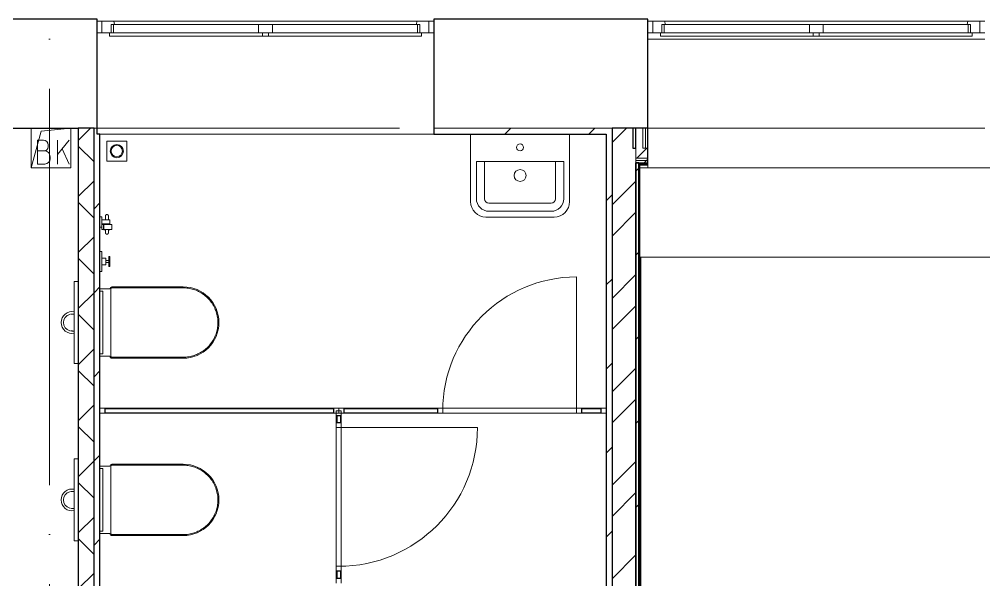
# Model space of a CAD drawing. Header units: millimetres. Extents: x -586848 to 520591, y -385801 to 675781.
# Drawn here: x 150321 to 155188, y 626594 to 629421 of the extents above; entities that cross this region are included whole.
import ezdxf

# ---------------------------------------------------------------- set-up
doc = ezdxf.new("R2010")
doc.units = ezdxf.units.MM
doc.linetypes.add('ADSK_Линия сетки', pattern=[25, 20, -2.5, 0, -2.5])
for name, color, linetype, lineweight in [('_ Окна', 7, 'Continuous', 9), ('Витраж', 7, 'Continuous', 9), ('Двери', 252, 'Continuous', 9), ('Обобщенные модели', 252, 'Continuous', 18), ('Ограждение', 252, 'Continuous', 9), ('Окна', 252, 'Continuous', 9), ('Оси', 252, 'Continuous', 9), ('Перекрытие', 252, 'Continuous', 18), ('Сантехника', 252, 'Continuous', 9), ('Стены внутренние', 7, 'Continuous', 18), ('Стены наружные', 7, 'Continuous', 18), ('Стены разрез', 7, 'Continuous', 30), ('Стены штриховка', 7, 'Continuous', 9)]:
    doc.layers.add(name, color=color, linetype=linetype, lineweight=lineweight)

# ---------------------------------------------------------------- blocks, each defined once
blk = doc.blocks.new('2 этаж')
at = {"color": 251, "lineweight": 18, "true_color": 0x636466}
for p, q in [((151183.5, -4039.3), (151183.5, -3839.3)), ((151233.7, -3854.4), (151383.5, -3839.3)), ((151383.5, -3839.3), (151383.5, -4039.3)), ((151183.5, -4039.3), (151233.7, -3854.4)), ((151245.8, -3899.7), (151215.8, -3899.7)), ((151215.8, -3899.7), (151215.8, -4019.7)), ((151269.1, -3933), (151269.1, -3923)), ((151375.8, -3899.7), (151315.8, -3971.2)), ((151315.8, -4019.7), (151315.8, -3899.7)), ((151249.1, -3953), (151215.8, -3953)), ((151279.1, -3993), (151279.1, -3983)), ((151375.8, -4019.7), (151339.8, -3942.6)), ((151383.5, -4039.3), (151183.5, -4039.3)), ((151215.8, -4019.7), (151252.5, -4019.7))]:
    blk.add_line(p, q, dxfattribs=at)
for centre, radius, start, end in [((151245.8, -3923), 23.3, 0, 90), ((151249.1, -3933), 20, 270, 0), ((151249.1, -3983), 30, 0, 90), ((151252.5, -3993), 26.7, 270, 0)]:
    blk.add_arc(centre, radius, start, end, dxfattribs=at)
at = {"layer": '_ Окна', "color": 251, "true_color": 0x636466}
for p, q in [((151541, -3299.3), (151516, -3299.3)), ((151541, -3357.3), (151541, -3299.3)), ((153216, -3299.3), (153191, -3299.3)), ((153191, -3299.3), (153191, -3357.3)), ((154321, -3299.3), (154296, -3299.3)), ((154321, -3357.3), (154321, -3299.3)), ((155996, -3299.3), (155971, -3299.3)), ((155971, -3299.3), (155971, -3357.3)), ((151516, -3357.3), (151541, -3357.3)), ((153191, -3357.3), (153216, -3357.3)), ((154296, -3357.3), (154321, -3357.3)), ((155971, -3357.3), (155996, -3357.3))]:
    blk.add_line(p, q, dxfattribs=at)
at = {"layer": '_ Окна', "color": 251, "lineweight": 18, "true_color": 0x636466}
for p, q in [((151600.5, -3299.3), (151541, -3299.3)), ((151541, -3299.3), (151541, -3357.3)), ((151605, -3316.3), (151600.5, -3299.3)), ((153131.6, -3299.3), (153127, -3316.3)), ((153191, -3299.3), (153131.6, -3299.3)), ((153191, -3357.3), (153191, -3299.3)), ((154380.5, -3299.3), (154321, -3299.3)), ((154321, -3299.3), (154321, -3357.3)), ((154385, -3316.3), (154380.5, -3299.3)), ((155911.6, -3299.3), (155907, -3316.3)), ((155971, -3299.3), (155911.6, -3299.3)), ((155971, -3357.3), (155971, -3299.3)), ((151541, -3357.3), (151579, -3357.3)), ((151587, -3357.3), (151587, -3316.3)), ((151587, -3316.3), (151599, -3316.3)), ((153133, -3316.3), (153145, -3316.3)), ((153145, -3316.3), (153145, -3357.3)), ((153153, -3357.3), (153191, -3357.3)), ((154321, -3357.3), (154359, -3357.3)), ((154367, -3357.3), (154367, -3316.3)), ((154367, -3316.3), (154379, -3316.3)), ((155913, -3316.3), (155925, -3316.3)), ((155925, -3316.3), (155925, -3357.3)), ((155933, -3357.3), (155971, -3357.3))]:
    blk.add_line(p, q, dxfattribs=at)
at = {"layer": 'Витраж', "color": 251, "lineweight": 18, "true_color": 0x636466}
for p, q in [((151556, -5251.8), (151531, -5251.8)), ((151531, -5251.8), (151531, -5276.8)), ((151556, -5276.8), (151556, -5251.8)), ((152761, -5251.8), (152736, -5251.8)), ((152736, -5251.8), (152736, -5276.8)), ((152761, -5276.8), (152761, -5251.8)), ((151531, -5276.8), (151556, -5276.8)), ((152736, -5276.8), (152761, -5276.8)), ((152748.5, -6109.3), (152723.5, -6109.3)), ((152723.5, -6109.3), (152723.5, -6134.3)), ((152748.5, -6134.3), (152748.5, -6109.3))]:
    blk.add_line(p, q, dxfattribs=at)
at = {"layer": 'Витраж', "color": 251, "true_color": 0x636466}
for p, q in [((152711, -5251.8), (151556, -5251.8)), ((153236, -5251.8), (152761, -5251.8)), ((153936, -5251.8), (153261, -5251.8)), ((154061, -5251.8), (153961, -5251.8)), ((152711, -5276.8), (151556, -5276.8)), ((152723.5, -5289.3), (152723.5, -5324.3)), ((152748.5, -5289.3), (152748.5, -5324.3)), ((153236, -5276.8), (152761, -5276.8)), ((153936, -5276.8), (153261, -5276.8)), ((154061, -5276.8), (153961, -5276.8)), ((152723.5, -5349.3), (152723.5, -6049.3)), ((152748.5, -5349.3), (152748.5, -6049.3)), ((152723.5, -6074.3), (152723.5, -6109.3)), ((152748.5, -6074.3), (152748.5, -6109.3))]:
    blk.add_line(p, q, dxfattribs=at)
at = {"layer": 'Витраж', "color": 251, "lineweight": 18, "true_color": 0x636466, "extrusion": (0, 0, -1)}
for p, q in [((152736, -5251.8), (152711, -5251.8)), ((152711, -5251.8), (152711, -5276.8)), ((152736, -5276.8), (152736, -5251.8)), ((153261, -5251.8), (153236, -5251.8)), ((153236, -5251.8), (153236, -5276.8)), ((153261, -5276.8), (153261, -5251.8)), ((153961, -5251.8), (153936, -5251.8)), ((153936, -5251.8), (153936, -5276.8)), ((153961, -5276.8), (153961, -5251.8)), ((154086, -5251.8), (154061, -5251.8)), ((154061, -5251.8), (154061, -5276.8)), ((154086, -5276.8), (154086, -5251.8)), ((152711, -5276.8), (152736, -5276.8)), ((152748.5, -5264.3), (152723.5, -5264.3)), ((152723.5, -5264.3), (152723.5, -5289.3)), ((152723.5, -5289.3), (152748.5, -5289.3)), ((152748.5, -5289.3), (152748.5, -5264.3)), ((153236, -5276.8), (153261, -5276.8)), ((153936, -5276.8), (153961, -5276.8)), ((154061, -5276.8), (154086, -5276.8)), ((152748.5, -5324.3), (152723.5, -5324.3)), ((152723.5, -5324.3), (152723.5, -5349.3)), ((152723.5, -5349.3), (152748.5, -5349.3)), ((152748.5, -5349.3), (152748.5, -5324.3)), ((152748.5, -6049.3), (152723.5, -6049.3)), ((152723.5, -6049.3), (152723.5, -6074.3)), ((152723.5, -6074.3), (152748.5, -6074.3)), ((152748.5, -6074.3), (152748.5, -6049.3))]:
    blk.add_line(p, q, dxfattribs=at)
at = {"layer": 'Двери', "color": 251, "true_color": 0x636466}
for p, q in [((153936, -5251.8), (153936, -4589.3)), ((152748.5, -5349.3), (153436, -5349.3))]:
    blk.add_line(p, q, dxfattribs=at)
for centre, radius, start, end in [((153936, -5264.3), 675, 90, 180), ((152736, -5349.3), 700, 270, 0)]:
    blk.add_arc(centre, radius, start, end, dxfattribs=at)
at = {"layer": 'Обобщенные модели', "color": 251, "true_color": 0x636466}
for p, q in [((153401, -3869.3), (153401, -4209.3)), ((153901, -4209.3), (153901, -3869.3)), ((153430.4, -4007.2), (153430.4, -4194.4)), ((153430.4, -4007.2), (153871.6, -4007.2)), ((153471.7, -4194.4), (153471.7, -4007.2)), ((153830.3, -4007.2), (153830.3, -4194.4)), ((153871.6, -4007.2), (153871.6, -4194.4)), ((153808, -4216.7), (153494, -4216.7)), ((153808, -4258), (153494, -4258)), ((153479, -4287.2), (153651.1, -4287.2)), ((153651.1, -4287.2), (153823, -4287.2))]:
    blk.add_line(p, q, dxfattribs=at)
blk.add_circle((153651, -3935.5), 17.5, dxfattribs=at)
for centre, radius, start, end in [((153651.4, -4077.4), 30, 0, 180), ((153651.4, -4077.4), 30, 180, 0), ((153479, -4209.3), 78, 180, 270), ((153494, -4194.4), 63.6, 180, 270), ((153494, -4194.4), 22.3, 180, 270), ((153808, -4194.4), 63.6, 270, 0), ((153808, -4194.4), 22.3, 270, 0), ((153823, -4209.3), 78, 270, 0)]:
    blk.add_arc(centre, radius, start, end, dxfattribs=at)
at = {"layer": 'Ограждение', "color": 251, "true_color": 0x636466}
for p, q in [((155996, -3389.3), (154296, -3389.3)), ((155996, -3839.3), (154296, -3839.3)), ((161861, -4039.3), (154256, -4039.3)), ((161861, -4039.3), (154256, -4039.3)), ((154296, -4039.3), (154296, -4024.3)), ((155996, -4039.3), (154296, -4039.3)), ((161861, -4489.3), (154256, -4489.3)), ((154261, -9574.3), (154261, -4489.3))]:
    blk.add_line(p, q, dxfattribs=at)
at = {"layer": 'Окна', "color": 251, "true_color": 0x636466}
for p, q in [((153131.6, -3299.3), (151600.5, -3299.3)), ((155911.6, -3299.3), (154380.5, -3299.3)), ((151579, -3357.3), (152351, -3357.3)), ((151579, -3374.3), (151579, -3357.3)), ((151599, -3316.3), (152331, -3316.3)), ((151599, -3357.3), (151599, -3316.3)), ((152331, -3316.3), (152401, -3316.3)), ((152331, -3316.3), (152331, -3357.3)), ((152351, -3357.3), (152381, -3357.3)), ((152351, -3357.3), (152351, -3374.3)), ((152381, -3357.3), (153153, -3357.3)), ((152381, -3374.3), (152381, -3357.3)), ((152401, -3316.3), (153133, -3316.3)), ((152401, -3357.3), (152401, -3316.3)), ((153133, -3316.3), (153133, -3357.3)), ((153153, -3357.3), (153153, -3374.3)), ((154359, -3357.3), (155131, -3357.3)), ((154359, -3374.3), (154359, -3357.3)), ((154379, -3316.3), (155111, -3316.3)), ((154379, -3357.3), (154379, -3316.3)), ((155111, -3316.3), (155181, -3316.3)), ((155111, -3316.3), (155111, -3357.3)), ((155131, -3357.3), (155161, -3357.3)), ((155131, -3357.3), (155131, -3374.3)), ((155161, -3357.3), (155933, -3357.3)), ((155161, -3374.3), (155161, -3357.3)), ((155181, -3316.3), (155913, -3316.3)), ((155181, -3357.3), (155181, -3316.3)), ((155913, -3316.3), (155913, -3357.3)), ((155933, -3357.3), (155933, -3374.3)), ((152351, -3374.3), (151579, -3374.3)), ((152381, -3374.3), (152351, -3374.3)), ((153153, -3374.3), (152381, -3374.3)), ((155131, -3374.3), (154359, -3374.3)), ((155161, -3374.3), (155131, -3374.3)), ((155933, -3374.3), (155161, -3374.3))]:
    blk.add_line(p, q, dxfattribs=at)
at = {"layer": 'Оси', "color": 251, "linetype": 'ADSK_Линия сетки', "ltscale": 100, "true_color": 0x636466}
for p, q in [((151276, -1139.3), (151276, -30995.4)), ((170543.3, -3839.3), (93565.9, -3839.3))]:
    blk.add_line(p, q, dxfattribs=at)
at = {"layer": 'Перекрытие', "color": 251, "ltscale": 100, "true_color": 0x636466}
for p, q in [((151183.5, -4039.3), (151183.5, -3839.3)), ((151383.5, -3839.3), (151383.5, -4039.3)), ((151383.5, -4039.3), (151183.5, -4039.3))]:
    blk.add_line(p, q, dxfattribs=at)
at = {"layer": 'Сантехника', "color": 251, "true_color": 0x636466}
for p, q in [((151666, -3904.3), (151566, -3904.3)), ((151566, -3904.3), (151566, -4004.3)), ((151666, -4004.3), (151666, -3904.3)), ((151566, -4004.3), (151666, -4004.3)), ((151541, -4285.3), (151531, -4285.3)), ((151541, -4285.9), (151541, -4285.3)), ((151541, -4290.3), (151541, -4285.3)), ((151541, -4290.3), (151541, -4324.7)), ((151580, -4301.3), (151541, -4301.3)), ((151541, -4321.3), (151580, -4321.3)), ((151541, -4324.7), (151548, -4324.7)), ((151541, -4349.7), (151541, -4324.7)), ((151548, -4324.7), (151551, -4324.7)), ((151548, -4324.7), (151548, -4349.7)), ((151551, -4321.3), (151551, -4324.7)), ((151581, -4321.3), (151551, -4321.3)), ((151591, -4324.7), (151551, -4324.7)), ((151551, -4325.4), (151551, -4325.7)), ((151551, -4348.7), (151551, -4325.7)), ((151551, -4348.7), (151551, -4325.7)), ((151581, -4320.3), (151581, -4302.3)), ((151581, -4325.7), (151581, -4321.3)), ((151591, -4324.8), (151591, -4324.7)), ((151591, -4325.7), (151591, -4324.7)), ((151591, -4325.7), (151591, -4348.7)), ((151531, -4337.3), (151541, -4337.3)), ((151548, -4349.7), (151541, -4349.7)), ((151551, -4349.7), (151548, -4349.7)), ((151551, -4348.7), (151551, -4349)), ((151551, -4349.7), (151551, -4351.3)), ((151551, -4349.7), (151591, -4349.7)), ((151551, -4351.3), (151558.5, -4351.3)), ((151558.5, -4351.3), (151558.5, -4348.7)), ((151573.5, -4348.7), (151573.5, -4351.3)), ((151573.5, -4351), (151573.5, -4351.9)), ((151573.5, -4351.3), (151581, -4351.3)), ((151581, -4351.3), (151581, -4348.7)), ((151591, -4349.7), (151591, -4348.7)), ((151591, -4349.7), (151591, -4349.6)), ((151541, -4461.3), (151531, -4461.3)), ((151541, -4461.8), (151541, -4461.3)), ((151541, -4476.3), (151541, -4461.3)), ((151541, -4476.3), (151541, -4546.3)), ((151561, -4493.8), (151541, -4493.8)), ((151561, -4528.8), (151561, -4493.8)), ((151576, -4506.3), (151561, -4506.3)), ((151561, -4516.3), (151576, -4516.3)), ((151581, -4486.3), (151576, -4486.3)), ((151576, -4486.3), (151576, -4491.3)), ((151576, -4486.3), (151576, -4488.8)), ((151576, -4527.3), (151576, -4491.3)), ((151581, -4488.8), (151581, -4486.3)), ((151581, -4491.3), (151581, -4486.3)), ((151581, -4491.3), (151581, -4527.3)), ((151531, -4561.3), (151541, -4561.3)), ((151541, -4528.8), (151561, -4528.8)), ((151541, -4561.3), (151541, -4546.3)), ((151541, -4561.3), (151541, -4560.7)), ((151576, -4527.3), (151576, -4536.3)), ((151576, -4535), (151576, -4536.3)), ((151576, -4536.3), (151581, -4536.3)), ((151581, -4536.3), (151581, -4527.3)), ((151581, -4536.3), (151581, -4535)), ((151581, -4649.3), (151531, -4649.3)), ((151531, -4661), (151546, -4661)), ((151546, -4661), (151546, -4977.5)), ((151586, -4649.3), (151586, -4989.3)), ((151951, -4639.3), (151591, -4639.3)), ((151951, -4644.3), (151591, -4644.3)), ((151546, -4977.5), (151531, -4977.5)), ((151531, -4989.3), (151581, -4989.3)), ((151591, -4994.3), (151951, -4994.3)), ((151591, -4999.3), (151951, -4999.3)), ((151581, -5544.3), (151531, -5544.3)), ((151586, -5544.3), (151586, -5884.3)), ((151951, -5534.3), (151591, -5534.3)), ((151951, -5539.3), (151591, -5539.3)), ((151531, -5556), (151546, -5556)), ((151546, -5556), (151546, -5872.5)), ((151546, -5872.5), (151531, -5872.5)), ((151531, -5884.3), (151581, -5884.3)), ((151591, -5889.3), (151951, -5889.3)), ((151591, -5894.3), (151951, -5894.3))]:
    blk.add_line(p, q, dxfattribs=at)
at = {"layer": 'Сантехника', "color": 251, "lineweight": 9, "true_color": 0x636466}
for p, q in [((151421, -4612.5), (151401, -4612.5)), ((151401, -4612.5), (151401, -4637.5)), ((151401, -5001), (151401, -4637.5)), ((151401, -5001), (151401, -5026)), ((151401, -5026), (151421, -5026)), ((151421, -5507.5), (151401, -5507.5)), ((151401, -5507.5), (151401, -5532.5)), ((151401, -5896), (151401, -5532.5)), ((151401, -5896), (151401, -5921)), ((151401, -5921), (151421, -5921))]:
    blk.add_line(p, q, dxfattribs=at)
at = {"layer": 'Сантехника', "color": 251, "true_color": 0x636466, "flags": 128}
for points in [[(151558.5, -4282), (151558.5, -4281.7), (151558.5, -4281.4), (151558.6, -4281.1), (151558.6, -4280.8), (151558.7, -4280.5), (151558.7, -4280.2), (151558.8, -4279.9), (151558.9, -4279.6), (151559, -4279.3), (151559.1, -4279), (151559.2, -4278.8), (151559.4, -4278.5), (151559.5, -4278.2), (151559.7, -4278), (151559.8, -4277.7), (151560, -4277.5), (151560.2, -4277.2), (151560.4, -4277), (151560.6, -4276.8), (151560.8, -4276.6), (151561, -4276.4), (151561.2, -4276.2), (151561.5, -4276), (151561.7, -4275.8), (151562, -4275.7), (151562.2, -4275.5), (151562.5, -4275.3), (151562.7, -4275.2), (151563, -4275.1), (151563.3, -4275), (151563.6, -4274.9), (151563.9, -4274.8), (151564.1, -4274.7), (151564.4, -4274.6), (151564.7, -4274.6), (151565, -4274.5), (151565.3, -4274.5), (151565.6, -4274.5), (151565.9, -4274.5), (151566.2, -4274.5), (151566.5, -4274.5), (151566.8, -4274.5), (151567.1, -4274.5), (151567.4, -4274.6), (151567.7, -4274.7), (151568, -4274.7), (151568.3, -4274.8), (151568.6, -4274.9), (151568.9, -4275), (151569.1, -4275.1), (151569.4, -4275.3), (151569.7, -4275.4), (151569.9, -4275.6), (151570.2, -4275.7), (151570.4, -4275.9), (151570.7, -4276.1), (151570.9, -4276.3), (151571.1, -4276.5), (151571.3, -4276.7), (151571.5, -4276.9), (151571.7, -4277.1), (151571.9, -4277.4), (151572.1, -4277.6), (151572.3, -4277.8), (151572.4, -4278.1), (151572.6, -4278.4), (151572.7, -4278.6), (151572.8, -4278.9), (151573, -4279.2), (151573.1, -4279.5), (151573.2, -4279.7), (151573.3, -4280), (151573.3, -4280.3), (151573.4, -4280.6), (151573.4, -4280.9), (151573.5, -4281.2), (151573.5, -4281.5), (151573.5, -4281.8), (151573.5, -4282)], [(151558.5, -4282), (151558.5, -4282), (151558.5, -4282.1), (151558.5, -4282.3), (151558.5, -4282.6), (151558.5, -4283), (151558.5, -4283.4), (151558.5, -4283.9), (151558.5, -4284.5), (151558.5, -4285.2), (151558.5, -4285.9), (151558.5, -4286.7), (151558.5, -4287.6), (151558.5, -4288.6), (151558.5, -4289.6), (151558.5, -4290.7), (151558.5, -4291.9), (151558.5, -4293.1), (151558.5, -4294.4), (151558.5, -4295.7), (151558.5, -4296.6)], [(151558.5, -4285.7), (151558.5, -4285), (151558.5, -4284.4), (151558.5, -4283.9), (151558.5, -4283.4), (151558.5, -4283), (151558.5, -4282.7), (151558.5, -4282.4), (151558.5, -4282.2), (151558.5, -4282), (151558.5, -4282), (151558.5, -4282)], [(151573.5, -4296.6), (151573.5, -4295.2), (151573.5, -4293.9), (151573.5, -4292.6), (151573.5, -4291.4), (151573.5, -4290.3), (151573.5, -4289.2), (151573.5, -4288.2), (151573.5, -4287.3), (151573.5, -4286.4), (151573.5, -4285.6), (151573.5, -4284.9), (151573.5, -4284.3), (151573.5, -4283.7), (151573.5, -4283.2), (151573.5, -4282.8), (151573.5, -4282.5), (151573.5, -4282.2), (151573.5, -4282.1), (151573.5, -4282), (151573.5, -4282)], [(151573.5, -4282), (151573.5, -4282), (151573.5, -4282.1), (151573.5, -4282.3), (151573.5, -4282.5), (151573.5, -4282.8), (151573.5, -4283.2), (151573.5, -4283.6), (151573.5, -4284.1), (151573.5, -4284.7), (151573.5, -4285.3)], [(151558.5, -4300.8), (151558.5, -4299.4), (151558.5, -4298), (151558.5, -4296.7), (151558.5, -4295.5), (151558.5, -4294.2), (151558.5, -4293.1)], [(151558.5, -4300.1), (151558.5, -4298.8), (151558.5, -4297.5), (151558.5, -4296.6)], [(151573.5, -4293.6), (151573.5, -4294.8), (151573.5, -4296), (151573.5, -4297.3), (151573.5, -4298.6), (151573.5, -4300), (151573.5, -4301.3)], [(151573.5, -4296.6), (151573.5, -4298), (151573.5, -4299.3), (151573.5, -4300.6)], [(151558.5, -4351.9), (151558.5, -4353.3), (151558.5, -4354.6), (151558.5, -4355.9), (151558.5, -4357.1), (151558.5, -4358.2), (151558.5, -4359.3), (151558.5, -4360.3), (151558.5, -4361.2), (151558.5, -4362.1), (151558.5, -4362.9), (151558.5, -4363.6), (151558.5, -4364.2), (151558.5, -4364.8), (151558.5, -4365.3), (151558.5, -4365.7), (151558.5, -4366), (151558.5, -4366.3), (151558.5, -4366.4), (151558.5, -4366.5), (151558.5, -4366.5)], [(151558.5, -4366.5), (151558.5, -4366.5), (151558.5, -4366.4), (151558.5, -4366.2), (151558.5, -4366), (151558.5, -4365.7), (151558.5, -4365.3), (151558.5, -4364.9), (151558.5, -4364.4), (151558.5, -4363.8), (151558.5, -4363.2)], [(151573.5, -4366.5), (151573.5, -4366.8), (151573.5, -4367.1), (151573.5, -4367.4), (151573.4, -4367.7), (151573.4, -4368), (151573.3, -4368.3), (151573.2, -4368.6), (151573.1, -4368.9), (151573, -4369.2), (151572.9, -4369.5), (151572.8, -4369.7), (151572.7, -4370), (151572.5, -4370.3), (151572.4, -4370.5), (151572.2, -4370.8), (151572, -4371), (151571.8, -4371.3), (151571.6, -4371.5), (151571.4, -4371.7), (151571.2, -4371.9), (151571, -4372.1), (151570.8, -4372.3), (151570.5, -4372.5), (151570.3, -4372.7), (151570.1, -4372.9), (151569.8, -4373), (151569.5, -4373.2), (151569.3, -4373.3), (151569, -4373.4), (151568.7, -4373.5), (151568.4, -4373.6), (151568.2, -4373.7), (151567.9, -4373.8), (151567.6, -4373.9), (151567.3, -4373.9), (151567, -4374), (151566.7, -4374), (151566.4, -4374), (151566.1, -4374), (151565.8, -4374), (151565.5, -4374), (151565.2, -4374), (151564.9, -4374), (151564.6, -4373.9), (151564.3, -4373.8), (151564, -4373.8), (151563.7, -4373.7), (151563.4, -4373.6), (151563.2, -4373.5), (151562.9, -4373.4), (151562.6, -4373.2), (151562.3, -4373.1), (151562.1, -4372.9), (151561.8, -4372.8), (151561.6, -4372.6), (151561.4, -4372.4), (151561.1, -4372.2), (151560.9, -4372), (151560.7, -4371.8), (151560.5, -4371.6), (151560.3, -4371.4), (151560.1, -4371.2), (151559.9, -4370.9), (151559.7, -4370.7), (151559.6, -4370.4), (151559.4, -4370.1), (151559.3, -4369.9), (151559.2, -4369.6), (151559, -4369.3), (151558.9, -4369.1), (151558.8, -4368.8), (151558.8, -4368.5), (151558.7, -4368.2), (151558.6, -4367.9), (151558.6, -4367.6), (151558.5, -4367.3), (151558.5, -4367), (151558.5, -4366.7), (151558.5, -4366.5)], [(151573.5, -4366.5), (151573.5, -4366.5), (151573.5, -4366.4), (151573.5, -4366.2), (151573.5, -4365.9), (151573.5, -4365.5), (151573.5, -4365.1), (151573.5, -4364.6), (151573.5, -4364), (151573.5, -4363.3), (151573.5, -4362.6), (151573.5, -4361.8), (151573.5, -4360.9), (151573.5, -4359.9), (151573.5, -4358.9), (151573.5, -4357.8), (151573.5, -4356.6), (151573.5, -4355.4), (151573.5, -4354.1), (151573.5, -4352.8), (151573.5, -4351.9)], [(151573.5, -4363.5), (151573.5, -4364.1), (151573.5, -4364.6), (151573.5, -4365.1), (151573.5, -4365.5), (151573.5, -4365.8), (151573.5, -4366.1), (151573.5, -4366.3), (151573.5, -4366.5), (151573.5, -4366.5), (151573.5, -4366.5)], [(151591, -4644.3), (151590.8, -4644.3), (151590.6, -4644.3), (151590.4, -4644.3), (151590.2, -4644.3), (151590, -4644.4), (151589.8, -4644.4), (151589.6, -4644.4), (151589.4, -4644.5), (151589.2, -4644.6), (151589.1, -4644.6), (151588.9, -4644.7), (151588.7, -4644.8), (151588.5, -4644.9), (151588.4, -4645), (151588.2, -4645.1), (151588, -4645.2), (151587.9, -4645.4), (151587.7, -4645.5), (151587.6, -4645.6), (151587.4, -4645.8), (151587.3, -4645.9), (151587.2, -4646.1), (151587, -4646.2), (151586.9, -4646.4), (151586.8, -4646.6), (151586.7, -4646.7), (151586.6, -4646.9), (151586.5, -4647.1), (151586.4, -4647.3), (151586.3, -4647.4), (151586.3, -4647.6), (151586.2, -4647.8), (151586.2, -4648), (151586.1, -4648.2), (151586.1, -4648.4), (151586, -4648.6), (151586, -4648.8), (151586, -4649), (151586, -4649.2), (151586, -4649.3)], [(151951, -4994.3), (151958, -4994.1), (151965, -4993.7), (151972, -4993), (151978.9, -4992), (151985.8, -4990.8), (151992.6, -4989.2), (151999.4, -4987.4), (152006.1, -4985.4), (152012.7, -4983), (152019.2, -4980.4), (152025.5, -4977.6), (152031.8, -4974.5), (152038, -4971.1), (152044, -4967.5), (152049.8, -4963.7), (152055.5, -4959.6), (152061, -4955.3), (152066.4, -4950.8), (152071.6, -4946.1), (152076.5, -4941.2), (152081.3, -4936.1), (152085.9, -4930.8), (152090.2, -4925.3), (152094.4, -4919.6), (152098.3, -4913.8), (152101.9, -4907.8), (152105.3, -4901.7), (152108.5, -4895.5), (152111.4, -4889.1), (152114.1, -4882.7), (152116.5, -4876.1), (152118.7, -4869.4), (152120.5, -4862.7), (152122.1, -4855.9), (152123.5, -4849), (152124.5, -4842.1), (152125.3, -4835.1), (152125.8, -4828.1), (152126, -4821.1), (152125.9, -4814.1), (152125.6, -4807.2), (152125, -4800.2), (152124.1, -4793.2), (152122.9, -4786.3), (152121.4, -4779.5), (152119.7, -4772.7), (152117.7, -4766), (152115.4, -4759.4), (152112.9, -4752.8), (152110.1, -4746.4), (152107.1, -4740.1), (152103.8, -4733.9), (152100.3, -4727.9), (152096.5, -4722), (152092.5, -4716.3), (152088.3, -4710.7), (152083.8, -4705.3), (152079.1, -4700.1), (152074.3, -4695), (152069.2, -4690.2), (152064, -4685.6), (152058.5, -4681.2), (152052.9, -4677), (152047.1, -4673), (152041.2, -4669.3), (152035.2, -4665.8), (152028.9, -4662.6), (152022.6, -4659.6), (152016.2, -4656.8), (152009.6, -4654.4), (152003, -4652.2), (151996.3, -4650.2), (151989.5, -4648.5), (151982.6, -4647.1), (151975.7, -4646), (151968.8, -4645.2), (151961.8, -4644.6), (151954.8, -4644.3), (151951, -4644.3)], [(151586, -4989.3), (151586, -4989.5), (151586, -4989.7), (151586, -4989.9), (151586.1, -4990), (151586.1, -4990.2), (151586.1, -4990.4), (151586.2, -4990.6), (151586.3, -4990.8), (151586.3, -4991), (151586.4, -4991.2), (151586.5, -4991.4), (151586.6, -4991.6), (151586.7, -4991.7), (151586.8, -4991.9), (151586.9, -4992.1), (151587, -4992.2), (151587.1, -4992.4), (151587.2, -4992.6), (151587.4, -4992.7), (151587.5, -4992.8), (151587.7, -4993), (151587.8, -4993.1), (151588, -4993.2), (151588.1, -4993.3), (151588.3, -4993.5), (151588.5, -4993.6), (151588.6, -4993.7), (151588.8, -4993.8), (151589, -4993.8), (151589.2, -4993.9), (151589.4, -4994), (151589.6, -4994), (151589.8, -4994.1), (151590, -4994.1), (151590.2, -4994.2), (151590.4, -4994.2), (151590.6, -4994.2), (151590.8, -4994.2), (151591, -4994.3), (151591, -4994.3)], [(151591, -5539.3), (151590.8, -5539.3), (151590.6, -5539.3), (151590.4, -5539.3), (151590.2, -5539.3), (151590, -5539.4), (151589.8, -5539.4), (151589.6, -5539.4), (151589.4, -5539.5), (151589.2, -5539.6), (151589.1, -5539.6), (151588.9, -5539.7), (151588.7, -5539.8), (151588.5, -5539.9), (151588.4, -5540), (151588.2, -5540.1), (151588, -5540.2), (151587.9, -5540.4), (151587.7, -5540.5), (151587.6, -5540.6), (151587.4, -5540.8), (151587.3, -5540.9), (151587.2, -5541.1), (151587, -5541.2), (151586.9, -5541.4), (151586.8, -5541.6), (151586.7, -5541.7), (151586.6, -5541.9), (151586.5, -5542.1), (151586.4, -5542.3), (151586.3, -5542.4), (151586.3, -5542.6), (151586.2, -5542.8), (151586.2, -5543), (151586.1, -5543.2), (151586.1, -5543.4), (151586, -5543.6), (151586, -5543.8), (151586, -5544), (151586, -5544.2), (151586, -5544.3)], [(151951, -5889.3), (151958, -5889.1), (151965, -5888.7), (151972, -5888), (151978.9, -5887), (151985.8, -5885.8), (151992.6, -5884.2), (151999.4, -5882.4), (152006.1, -5880.4), (152012.7, -5878), (152019.2, -5875.4), (152025.5, -5872.6), (152031.8, -5869.5), (152038, -5866.1), (152044, -5862.5), (152049.8, -5858.7), (152055.5, -5854.6), (152061, -5850.3), (152066.4, -5845.8), (152071.6, -5841.1), (152076.5, -5836.2), (152081.3, -5831.1), (152085.9, -5825.8), (152090.2, -5820.3), (152094.4, -5814.6), (152098.3, -5808.8), (152101.9, -5802.8), (152105.3, -5796.7), (152108.5, -5790.5), (152111.4, -5784.1), (152114.1, -5777.7), (152116.5, -5771.1), (152118.7, -5764.4), (152120.5, -5757.7), (152122.1, -5750.9), (152123.5, -5744), (152124.5, -5737.1), (152125.3, -5730.1), (152125.8, -5723.1), (152126, -5716.1), (152125.9, -5709.1), (152125.6, -5702.2), (152125, -5695.2), (152124.1, -5688.2), (152122.9, -5681.3), (152121.4, -5674.5), (152119.7, -5667.7), (152117.7, -5661), (152115.4, -5654.4), (152112.9, -5647.8), (152110.1, -5641.4), (152107.1, -5635.1), (152103.8, -5628.9), (152100.3, -5622.9), (152096.5, -5617), (152092.5, -5611.3), (152088.3, -5605.7), (152083.8, -5600.3), (152079.1, -5595.1), (152074.3, -5590), (152069.2, -5585.2), (152064, -5580.6), (152058.5, -5576.2), (152052.9, -5572), (152047.1, -5568), (152041.2, -5564.3), (152035.2, -5560.8), (152028.9, -5557.6), (152022.6, -5554.6), (152016.2, -5551.8), (152009.6, -5549.4), (152003, -5547.2), (151996.3, -5545.2), (151989.5, -5543.5), (151982.6, -5542.1), (151975.7, -5541), (151968.8, -5540.2), (151961.8, -5539.6), (151954.8, -5539.3), (151951, -5539.3)], [(151586, -5884.3), (151586, -5884.5), (151586, -5884.7), (151586, -5884.9), (151586.1, -5885), (151586.1, -5885.2), (151586.1, -5885.4), (151586.2, -5885.6), (151586.3, -5885.8), (151586.3, -5886), (151586.4, -5886.2), (151586.5, -5886.4), (151586.6, -5886.6), (151586.7, -5886.7), (151586.8, -5886.9), (151586.9, -5887.1), (151587, -5887.2), (151587.1, -5887.4), (151587.2, -5887.6), (151587.4, -5887.7), (151587.5, -5887.8), (151587.7, -5888), (151587.8, -5888.1), (151588, -5888.2), (151588.1, -5888.3), (151588.3, -5888.5), (151588.5, -5888.6), (151588.6, -5888.7), (151588.8, -5888.8), (151589, -5888.8), (151589.2, -5888.9), (151589.4, -5889), (151589.6, -5889), (151589.8, -5889.1), (151590, -5889.1), (151590.2, -5889.2), (151590.4, -5889.2), (151590.6, -5889.2), (151590.8, -5889.2), (151591, -5889.3), (151591, -5889.3)]]:
    blk.add_lwpolyline(points, dxfattribs=at)
at = {"layer": 'Сантехника', "color": 251, "lineweight": 9, "true_color": 0x636466, "flags": 128}
for points in [[(151399.9, -4776.6), (151398.8, -4776.6), (151397.7, -4776.6), (151396.7, -4776.6), (151395.8, -4776.6), (151394.9, -4776.6), (151394.1, -4776.6), (151393.3, -4776.6), (151392.6, -4776.6), (151392, -4776.6), (151391.4, -4776.6), (151391, -4776.6), (151390.6, -4776.6), (151390.2, -4776.6), (151389.9, -4776.6), (151389.7, -4776.6), (151389.6, -4776.6), (151389.6, -4776.6), (151389.6, -4776.6)], [(151389.6, -4862), (151389.6, -4862), (151389.7, -4862), (151389.9, -4862), (151390.1, -4862), (151390.5, -4862), (151390.8, -4862), (151391.3, -4862), (151391.8, -4862), (151392.4, -4862), (151393.1, -4862), (151393.8, -4862), (151394.6, -4862), (151395.5, -4862), (151396.4, -4862), (151397.4, -4862), (151398.5, -4862), (151399.6, -4862), (151400.7, -4862)], [(151399.9, -5671.6), (151398.8, -5671.6), (151397.7, -5671.6), (151396.7, -5671.6), (151395.8, -5671.6), (151394.9, -5671.6), (151394.1, -5671.6), (151393.3, -5671.6), (151392.6, -5671.6), (151392, -5671.6), (151391.4, -5671.6), (151391, -5671.6), (151390.6, -5671.6), (151390.2, -5671.6), (151389.9, -5671.6), (151389.7, -5671.6), (151389.6, -5671.6), (151389.6, -5671.6), (151389.6, -5671.6)], [(151389.6, -5757), (151389.6, -5757), (151389.7, -5757), (151389.9, -5757), (151390.1, -5757), (151390.5, -5757), (151390.8, -5757), (151391.3, -5757), (151391.8, -5757), (151392.4, -5757), (151393.1, -5757), (151393.8, -5757), (151394.6, -5757), (151395.5, -5757), (151396.4, -5757), (151397.4, -5757), (151398.5, -5757), (151399.6, -5757), (151400.7, -5757)]]:
    blk.add_lwpolyline(points, dxfattribs=at)
at = {"layer": 'Сантехника', "color": 251, "true_color": 0x636466}
for centre, radius, start, end in [((151616, -3954.3), 33.3, 0, 180), ((151616, -3954.3), 28.3, 0, 180), ((151616, -3954.3), 28.3, 36, 36.4968), ((151616, -3954.3), 33.3, 180, 0), ((151616, -3954.3), 28.3, 180, 0), ((151616, -3954.3), 28.3, 323.5032, 324), ((151580, -4302.3), 1, 0, 90), ((151580, -4320.3), 1, 270, 0), ((151591, -4649.3), 10, 90, 180), ((151591, -4649.3), 5, 150, 180), ((151591, -4649.3), 5, 150, 180), ((151591, -4649.3), 5, 150, 180), ((151591, -4649.3), 5, 90, 120), ((151591, -4649.3), 5, 90, 120), ((151591, -4649.3), 5, 105, 120), ((151951, -4819.3), 180, 270, 90), ((151951, -4819.3), 175, 89.0922, 90), ((151951, -4819.3), 175, 89.0922, 90), ((151591, -4989.3), 10, 180, 270), ((151591, -4989.3), 5, 180, 210), ((151591, -4989.3), 5, 180, 210), ((151591, -4989.3), 5, 180, 210), ((151591, -4989.3), 5, 240, 270), ((151591, -4989.3), 5, 240, 270), ((151591, -4989.3), 5, 240, 255), ((151951, -4819.3), 175, 270, 270.9078), ((151951, -4819.3), 175, 270, 270.9078), ((151591, -5544.3), 10, 90, 180), ((151591, -5544.3), 5, 150, 180), ((151591, -5544.3), 5, 150, 180), ((151591, -5544.3), 5, 150, 180), ((151591, -5544.3), 5, 90, 120), ((151591, -5544.3), 5, 90, 120), ((151591, -5544.3), 5, 105, 120), ((151951, -5714.3), 180, 270, 90), ((151951, -5714.3), 175, 89.0922, 90), ((151951, -5714.3), 175, 89.0922, 90), ((151591, -5884.3), 10, 180, 270), ((151591, -5884.3), 5, 180, 210), ((151591, -5884.3), 5, 180, 210), ((151591, -5884.3), 5, 180, 210), ((151591, -5884.3), 5, 240, 270), ((151591, -5884.3), 5, 240, 270), ((151591, -5884.3), 5, 240, 255), ((151951, -5714.3), 175, 270, 270.9078), ((151951, -5714.3), 175, 270, 270.9078)]:
    blk.add_arc(centre, radius, start, end, dxfattribs=at)
at = {"layer": 'Сантехника', "color": 251, "lineweight": 9, "true_color": 0x636466}
for centre, radius, start, end in [((151389.6, -4819.3), 55, 77.9742, 180), ((151389.6, -4819.3), 42.7, 105, 180), ((151389.6, -4819.3), 42.7, 90, 99.1301), ((151389.6, -4819.3), 42.7, 90, 92.0828), ((151389.6, -4819.3), 42.7, 85.8024, 87.7583), ((151389.6, -4819.3), 55, 180, 282.0258), ((151389.6, -4819.3), 42.7, 180, 255), ((151389.6, -4819.3), 42.7, 260.5014, 272.7572), ((151389.6, -4819.3), 42.7, 267.4662, 270), ((151389.6, -5714.3), 55, 77.9742, 180), ((151389.6, -5714.3), 42.7, 105, 180), ((151389.6, -5714.3), 42.7, 90, 99.1301), ((151389.6, -5714.3), 42.7, 90, 92.0828), ((151389.6, -5714.3), 42.7, 85.8024, 87.7583), ((151389.6, -5714.3), 55, 180, 282.0258), ((151389.6, -5714.3), 42.7, 180, 255), ((151389.6, -5714.3), 42.7, 260.5014, 272.7572), ((151389.6, -5714.3), 42.7, 267.4662, 270)]:
    blk.add_arc(centre, radius, start, end, dxfattribs=at)
at = {"layer": 'Стены внутренние', "color": 251, "lineweight": 30, "true_color": 0x636466}
for p, q in [((151516, -3289.3), (150396.4, -3289.3)), ((151516, -3839.3), (151516, -3289.3)), ((154296, -3289.3), (153216, -3289.3)), ((153216, -3289.3), (153216, -3839.3)), ((154296, -3839.3), (154296, -3289.3)), ((151021, -3839.3), (151421, -3839.3))]:
    blk.add_line(p, q, dxfattribs=at)
at = {"layer": 'Стены внутренние', "color": 251, "true_color": 0x636466}
for p, q in [((151501, -3839.3), (151516, -3839.3)), ((153216, -3839.3), (154116, -3839.3))]:
    blk.add_line(p, q, dxfattribs=at)
at = {"layer": 'Стены наружные', "color": 251, "linetype": 'Continuous', "lineweight": 9, "true_color": 0x636466}
for p, q in [((151421, -3900.8), (151482.5, -3839.3)), ((153573.8, -3869.3), (153603.8, -3839.3)), ((153998.1, -3869.3), (154028.1, -3839.3)), ((154116, -3911.7), (154188.4, -3839.3)), ((151501, -4009.2), (151421, -3929.2)), ((154240.3, -3989.3), (154290.3, -3939.3)), ((154251, -4040.6), (154256, -4035.6)), ((154267.4, -4024.3), (154272.4, -4019.3)), ((154272.4, -4019.3), (154277.4, -4014.3)), ((154277.4, -4014.3), (154289.9, -4001.8)), ((154289.9, -4001.8), (154296, -3995.6)), ((154236, -4055.6), (154251, -4040.6)), ((151421, -4183.6), (151501, -4103.6)), ((154116, -4226), (154236, -4106)), ((154251, -4111.3), (154256, -4106.3)), ((154086, -4205.6), (154116, -4175.6)), ((154251, -4182), (154256, -4177)), ((151501, -4292), (151421, -4212)), ((151501, -4245), (151531, -4215)), ((154116, -4383.1), (154236, -4263.1)), ((154251, -4252.7), (154256, -4247.7)), ((154251, -4323.5), (154256, -4318.5)), ((151421, -4466.4), (151501, -4386.4)), ((154251, -4394.2), (154256, -4389.2)), ((154236, -4479.9), (154251, -4464.9)), ((154251, -4464.9), (154256, -4459.9)), ((151501, -4574.8), (151421, -4494.8)), ((154251, -4535.6), (154256, -4530.6)), ((154086, -4629.9), (154116, -4599.9)), ((154116, -4697.5), (154236, -4577.5)), ((154251, -4606.3), (154256, -4601.3)), ((151421, -4749.3), (151501, -4669.3)), ((151501, -4669.3), (151531, -4639.3)), ((154251, -4677), (154256, -4672)), ((154116, -4854.6), (154236, -4734.6)), ((154251, -4747.7), (154256, -4742.7)), ((151501, -4857.7), (151421, -4777.7)), ((154251, -4818.4), (154256, -4813.4)), ((154236, -4904.1), (154251, -4889.1)), ((154251, -4889.1), (154256, -4884.1)), ((151421, -5032.1), (151501, -4952.1)), ((154251, -4959.8), (154256, -4954.8)), ((151501, -5140.5), (151421, -5060.5)), ((154086, -5054.1), (154116, -5024.1)), ((154116, -5168.9), (154236, -5048.9)), ((154251, -5030.6), (154256, -5025.6)), ((151501, -5093.6), (151531, -5063.6)), ((154251, -5101.3), (154256, -5096.3)), ((154116, -5326.1), (154236, -5206.1)), ((154251, -5172), (154256, -5167)), ((151421, -5315), (151501, -5235)), ((154251, -5242.7), (154256, -5237.7)), ((151501, -5423.4), (151421, -5343.4)), ((154236, -5328.4), (154251, -5313.4)), ((154251, -5313.4), (154256, -5308.4)), ((154251, -5384.1), (154256, -5379.1)), ((154086, -5478.4), (154116, -5448.4)), ((154251, -5454.8), (154256, -5449.8)), ((151501, -5517.8), (151531, -5487.8)), ((151421, -5597.8), (151501, -5517.8)), ((154116, -5640.4), (154236, -5520.4)), ((154251, -5525.5), (154256, -5520.5)), ((154251, -5596.2), (154256, -5591.2)), ((151501, -5706.2), (151421, -5626.2)), ((154116, -5797.5), (154236, -5677.5)), ((154251, -5667), (154256, -5662)), ((154236, -5752.7), (154251, -5737.7)), ((154251, -5737.7), (154256, -5732.7)), ((151421, -5880.7), (151501, -5800.7)), ((154251, -5808.4), (154256, -5803.4)), ((154086, -5902.7), (154116, -5872.7)), ((154251, -5879.1), (154256, -5874.1)), ((151501, -5989.1), (151421, -5909.1)), ((151501, -5942.1), (151531, -5912.1)), ((154251, -5949.8), (154256, -5944.8)), ((154116, -6111.8), (154236, -5991.8)), ((154251, -6020.5), (154256, -6015.5)), ((151421, -6163.5), (151501, -6083.5)), ((154251, -6091.2), (154256, -6086.2))]:
    blk.add_line(p, q, dxfattribs=at)
at = {"layer": 'Стены наружные', "color": 251, "lineweight": 30, "true_color": 0x636466}
for p, q in [((151421, -3839.3), (151421, -7894.3)), ((151501, -3839.3), (151421, -3839.3)), ((151501, -7894.3), (151501, -3839.3)), ((151516, -3869.3), (151516, -3839.3)), ((153216, -3839.3), (153216, -3869.3)), ((154116, -3839.3), (154116, -10114.3)), ((154296, -3839.3), (154116, -3839.3)), ((154221, -3839.3), (154221, -3939.3)), ((154236, -3939.3), (154236, -3839.3)), ((154296, -4014.3), (154296, -3839.3)), ((151531, -3869.3), (151516, -3869.3)), ((151531, -7864.3), (151531, -3869.3)), ((153216, -3869.3), (154086, -3869.3)), ((154086, -3869.3), (154086, -10084.3)), ((154221, -3939.3), (154236, -3939.3)), ((154236, -10234.3), (154236, -4014.3)), ((154251, -4014.3), (154236, -4014.3)), ((154236, -4014.3), (154236, -9574.3)), ((154236, -4014.3), (154251, -4014.3)), ((154251, -4019.3), (154256, -4019.3)), ((154251, -9574.3), (154251, -4019.3)), ((154256, -9574.3), (154256, -4024.3)), ((154256, -4024.3), (154296, -4024.3)), ((154296, -4024.3), (154296, -4014.3))]:
    blk.add_line(p, q, dxfattribs=at)
at = {"layer": 'Стены наружные', "color": 251, "true_color": 0x636466}
blk.add_line((153216, -3869.3), (151531, -3869.3), dxfattribs=at)
at = {"layer": 'Стены разрез', "color": 251, "true_color": 0x636466}
for p, q in [((152711, -5254.3), (151556, -5254.3)), ((151556, -5254.3), (151556, -5274.3)), ((152711, -5274.3), (152711, -5254.3)), ((153236, -5254.3), (152761, -5254.3)), ((152761, -5254.3), (152761, -5274.3)), ((153236, -5274.3), (153236, -5254.3)), ((154061, -5254.3), (153961, -5254.3)), ((153961, -5254.3), (153961, -5274.3)), ((154061, -5274.3), (154061, -5254.3)), ((151556, -5274.3), (152711, -5274.3)), ((152746, -5289.3), (152726, -5289.3)), ((152726, -5289.3), (152726, -5324.3)), ((152746, -5324.3), (152746, -5289.3)), ((152761, -5274.3), (153236, -5274.3)), ((153961, -5274.3), (154061, -5274.3)), ((152726, -5324.3), (152746, -5324.3)), ((152746, -6074.3), (152726, -6074.3)), ((152726, -6074.3), (152726, -6109.3)), ((152746, -6109.3), (152746, -6074.3)), ((152726, -6109.3), (152746, -6109.3))]:
    blk.add_line(p, q, dxfattribs=at)
at = {"layer": 'Стены штриховка', "color": 251, "true_color": 0x636466}
for p, q in [((154271, -3939.3), (154271, -3839.3)), ((154283.5, -3939.3), (154283.5, -3839.3)), ((154236, -3939.3), (154236, -4014.3)), ((154271, -3939.3), (154296, -3939.3)), ((154296, -3989.3), (154236, -3989.3)), ((154296, -4001.8), (154236, -4001.8)), ((154296, -4014.3), (154251, -4014.3)), ((154251, -4014.3), (154296, -4014.3)), ((154256, -4019.3), (154296, -4019.3))]:
    blk.add_line(p, q, dxfattribs=at)

msp = doc.modelspace()

# ---------------------------------------------------------------- block references
msp.add_blockref('2 этаж', (-802.7, 632710.4))

doc.saveas('drawing.dxf')
